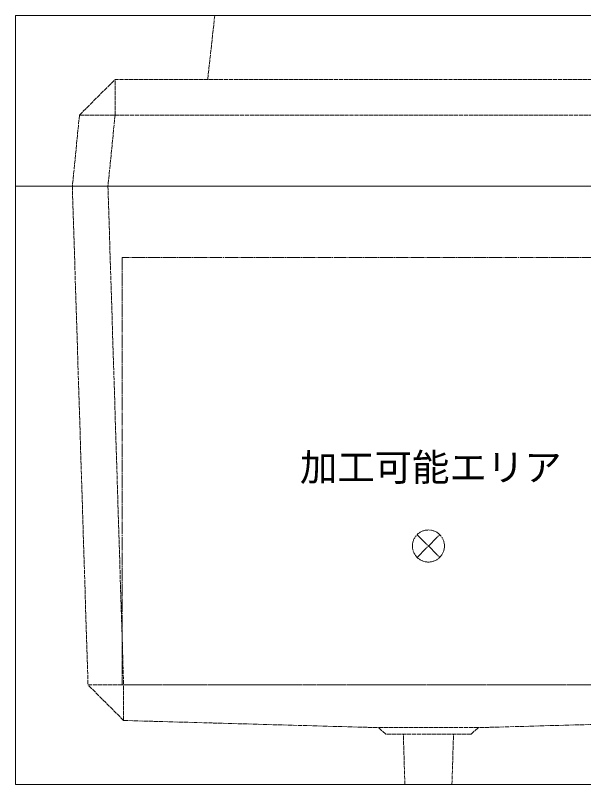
# Model space of a CAD drawing. Units: millimetres, scale not verified. Extents: x -2970 to 2970, y -2100 to 2100.
# Drawn here: x -610 to 188, y -1290 to -210 of the extents above; entities that cross this region are included whole.
import ezdxf
from ezdxf.enums import TextEntityAlignment as Align

# ---------------------------------------------------------------- set-up
doc = ezdxf.new("R2010")
doc.units = ezdxf.units.MM
doc.header["$LTSCALE"] = 10
doc.linetypes.add('LONG_DASHED1', pattern=[7, 6, -1])
doc.linetypes.add('LONG_DOUBLE_CHAIN', pattern=[21.8, 18, -1, 0.6, -0.6, 0.6, -1])
doc.layers.add('0-7_D-STR', color=7, linetype='LONG_DASHED1', lineweight=9)
doc.layers.add('0-9_D-STR-STR5', color=1, linetype='LONG_DOUBLE_CHAIN', lineweight=9)
doc.styles.add('ＭＳ ゴシック', font='')
doc.styles.get('ＭＳ ゴシック').set_extended_font_data('MS Gothic')

# ---------------------------------------------------------------- blocks, each defined once
blk = doc.blocks.new('A$C2F2F3E0C')
at = {"layer": '0-7_D-STR', "linetype": 'Continuous'}
for p, q in [((-5800, 2400), (5800, 2400)), ((-5800, 0), (-5800, 2400)), ((-5800, 0), (5800, 0))]:
    blk.add_line(p, q, dxfattribs=at)
at = {"layer": '0-7_D-STR'}
for p, q in [((-3000, 2400), (-3100, 1500)), ((-4900, 1000), (-4400, 1500)), ((4400, 1500), (-4400, 1500)), ((-4400, 1000), (-4400, 1500)), ((-4900, 1000), (-5000, 0)), ((4900, 1000), (-4900, 1000)), ((-4400, 1000), (-4500, 0))]:
    blk.add_line(p, q, dxfattribs=at)
blk = doc.blocks.new('A$C2F1459DB')
at = {"layer": '0-7_D-STR', "linetype": 'Continuous'}
for p, q in [((-5800, 0), (5800, 0)), ((-5800, -8400), (-5800, 0)), ((-5800, -8400), (5800, -8400))]:
    blk.add_line(p, q, dxfattribs=at)
at = {"layer": '0-7_D-STR'}
for p, q in [((-5000, 0), (-4780, -7000)), ((-4500, 0), (-4280, -7000)), ((-4280, -7500), (-4780, -7000)), ((-4780, -7000), (4780, -7000)), ((-4280, -7500), (-4280, -7000)), ((-4280, -7500), (-700, -7600)), ((4280, -7500), (700, -7600)), ((-600, -7690), (-700, -7600)), ((700, -7600), (-700, -7600)), ((600, -7690), (700, -7600)), ((600, -7690), (-600, -7690)), ((-329.8, -8400), (-352.5, -7690)), ((329.8, -8400), (352.5, -7690))]:
    blk.add_line(p, q, dxfattribs=at)
at = {"layer": '0-9_D-STR-STR5'}
blk.add_line((4300, -7000), (-4300, -7000), dxfattribs=at)
blk.add_lwpolyline([(4300, -1000), (-4300, -1000), (-4300, -7000)], dxfattribs=at)
blk = doc.blocks.new('A$C1C640AAB')
at = {"layer": '0-9_D-STR-STR5'}
for p, q in [((-159.1, -159.1), (159.1, 159.1)), ((-159.1, 159.1), (159.1, -159.1))]:
    blk.add_line(p, q, dxfattribs=at)
blk.add_circle((0, 0), 225, dxfattribs=at)
blk = doc.blocks.new('A$C63dea2c6')
at = {"layer": '0-7_D-STR'}
blk.add_blockref('A$C2F1459DB', (0, 0), dxfattribs=at)
at = {"layer": '0-9_D-STR-STR5'}
blk.add_blockref('A$C1C640AAB', (0, -5050), dxfattribs=at)

msp = doc.modelspace()

# ---------------------------------------------------------------- block references
at = {"layer": '0-7_D-STR', "xscale": 0.1, "yscale": 0.1}
for name in ['A$C2F2F3E0C', 'A$C63dea2c6']:
    msp.add_blockref(name, (-30, -450), dxfattribs=at)

# ---------------------------------------------------------------- texts
at = {"layer": '0-9_D-STR-STR5', "style": 'ＭＳ ゴシック'}
msp.add_text('加工可能エリア', height=38.49, dxfattribs=at).set_placement((-210.48, -875.25), align=Align.BOTTOM_LEFT)

doc.saveas('drawing.dxf')
